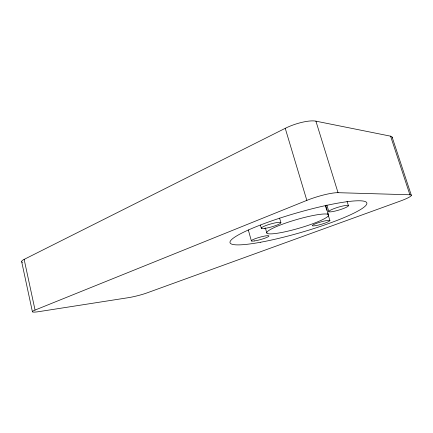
<?xml version="1.0" encoding="UTF-8"?>
<svg xmlns="http://www.w3.org/2000/svg" width="433" height="433" viewBox="0 0 433 433"><rect width="100%" height="100%" fill="white"/><g stroke="black" fill="none" stroke-linecap="round" stroke-linejoin="round"><path stroke-width="0.65" d="M22.559 262.349A15.837 2.907 -12.1 0 1 24.145 259.383L285.239 128.32A22.743 6.224 -18.2 0 1 315.911 121.159L390.577 136.168A19.198 4.097 -18.8 0 1 392.098 137.905M24.145 259.383L35.057 310.066L306.84 200.382A23.203 3.8 -16.8 0 1 338.038 192.69L409.905 194.78L390.577 136.168M392.19 137.31L411.35 195.348M347.05 201.28L348.451 205.778A10.257 1.461 -16.8 0 1 333.394 211.445A10.257 1.461 -16.8 0 1 334.032 208.619A10.257 1.461 -16.8 0 1 348.451 205.778M315.911 121.159L338.038 192.69M326.839 205.096L328.793 211.499M325.719 205.556L328.669 215.244A32.215 4.492 -16.2 0 1 281.775 232.472A32.215 4.492 -16.2 0 1 282.673 224.132A32.215 4.492 -16.2 0 1 328.669 215.244M325.437 205.897L326.801 210.368M327.575 212.917L329.908 220.576A9.18 1.196 -16.3 0 1 316.62 225.463A9.18 1.196 -16.3 0 1 316.745 223.276A9.18 1.196 -16.3 0 1 329.908 220.576M285.239 128.32L306.84 200.382M279.583 218.108L280.893 222.611M265.353 227.888L266.842 233.084M260.433 225.106L261.343 228.315M248.315 229.972L251.394 240.948M21.688 261.77L32.421 311.809M409.905 194.78A19.517 2.484 -17.2 0 1 399.968 201.188L146.776 292.984A13.602 1.353 -14.2 0 1 128.412 297.671L39.316 311.571A16.059 1.748 -13.3 0 1 35.057 310.066M260.298 242.291A71.223 9.97 -16.2 0 0 366.708 204.165A71.223 9.97 -16.2 0 0 268.189 222.124A71.223 9.97 -16.2 0 0 260.298 242.291M264.666 228.424A10.192 1.521 -15.9 0 0 280.736 223.065A10.192 1.521 -15.9 0 0 267.913 224.835A10.192 1.521 -15.9 0 0 264.666 228.424M254.496 240.932A9.147 1.234 -15.6 0 0 268.839 236.234A9.147 1.234 -15.6 0 0 257.121 238.026A9.147 1.234 -15.6 0 0 254.496 240.932"/></g></svg>
